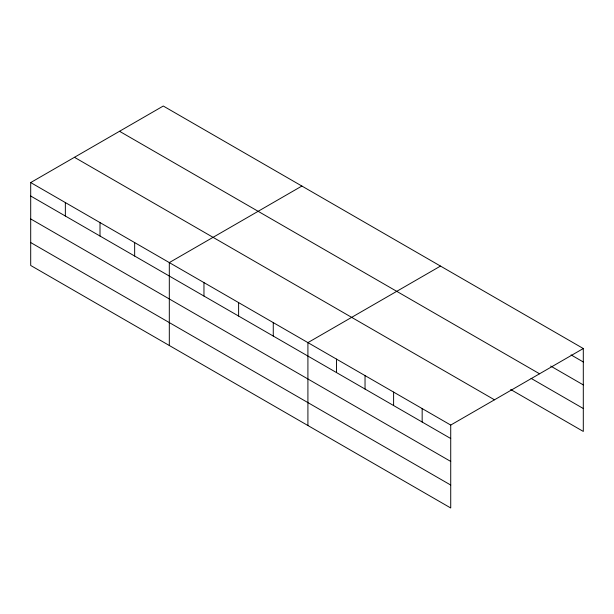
<?xml version="1.0" encoding="UTF-8"?>
<svg xmlns="http://www.w3.org/2000/svg" width="614" height="614" viewBox="0 0 614 614"><rect width="100%" height="100%" fill="white"/><g stroke="black" fill="none" stroke-linecap="round" stroke-linejoin="round"><path stroke-width="0.92" d="M450.722 461.436L450.722 425.065L30.7 182.565L30.7 265.471L450.722 507.978L450.722 461.436L30.7 218.937M510.671 389.499L583.3 431.435L583.3 348.529L163.278 106.022L30.7 182.565M301.881 186.05L169.31 262.592L169.31 345.498M440.491 266.077L307.913 342.62L307.913 425.525M450.722 425.065L583.3 348.529M571.058 354.907L583.3 361.976M550.658 366.051L583.3 384.901M119.523 131.281L539.553 373.788M531.072 378.362L583.3 408.51M74.447 157.307L494.477 399.806M30.7 196.019L450.722 438.519M30.7 242.553L450.722 485.052M422.163 408.579L422.163 422.033M393.605 392.085L393.605 405.539M365.038 375.599L365.038 389.046M336.48 359.106L336.48 372.56M273.268 322.611L273.268 336.065M238.616 302.602L238.616 316.056M203.963 282.601L203.963 296.048M134.658 242.584L134.658 256.038M100.005 222.583L100.005 236.029M65.353 202.574L65.353 216.028"/></g></svg>
